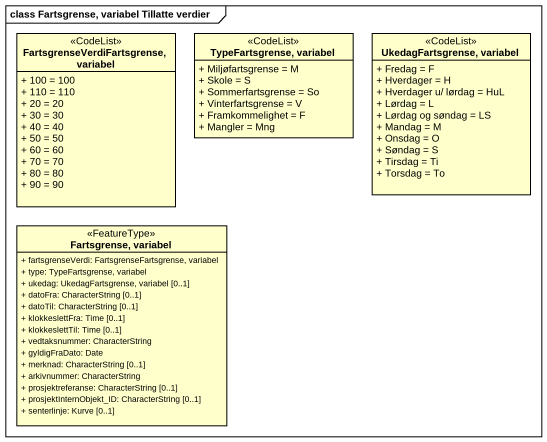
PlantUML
@startuml
mainframe class Fartsgrense, variabel Tillatte verdier
hide circle
hide empty members
skinparam classAttributeIconSize 0
class "FartsgrenseVerdiFartsgrense, variabel" as FartsgrenseVerdiFartsgrense <<CodeList>> {
  + 100 = 100
  + 110 = 110
  + 20 = 20
  + 30 = 30
  + 40 = 40
  + 50 = 50
  + 60 = 60
  + 70 = 70
  + 80 = 80
  + 90 = 90
}
class "TypeFartsgrense, variabel" as TypeFartsgrense_variabel <<CodeList>> {
  + Miljøfartsgrense = M
  + Skole = S
  + Sommerfartsgrense = So
  + Vinterfartsgrense = V
  + Framkommelighet = F
  + Mangler = Mng
}
class "UkedagFartsgrense, variabel" as UkedagFartsgrense_variabel <<CodeList>> {
  + Fredag = F
  + Hverdager = H
  + Hverdager u/ lørdag = HuL
  + Lørdag = L
  + Lørdag og søndag = LS
  + Mandag = M
  + Onsdag = O
  + Søndag = S
  + Tirsdag = Ti
  + Torsdag = To
}
class "Fartsgrense, variabel" as Fartsgrense_variabel <<FeatureType>> {
  + fartsgrenseVerdi: FartsgrenseFartsgrense, variabel
  + type: TypeFartsgrense, variabel
  + ukedag: UkedagFartsgrense, variabel [0..1]
  + datoFra: CharacterString [0..1]
  + datoTil: CharacterString [0..1]
  + klokkeslettFra: Time [0..1]
  + klokkeslettTil: Time [0..1]
  + vedtaksnummer: CharacterString
  + gyldigFraDato: Date
  + merknad: CharacterString [0..1]
  + arkivnummer: CharacterString
  + prosjektreferanse: CharacterString [0..1]
  + prosjektInternObjekt_ID: CharacterString [0..1]
  + senterlinje: Kurve [0..1]
}
@enduml
